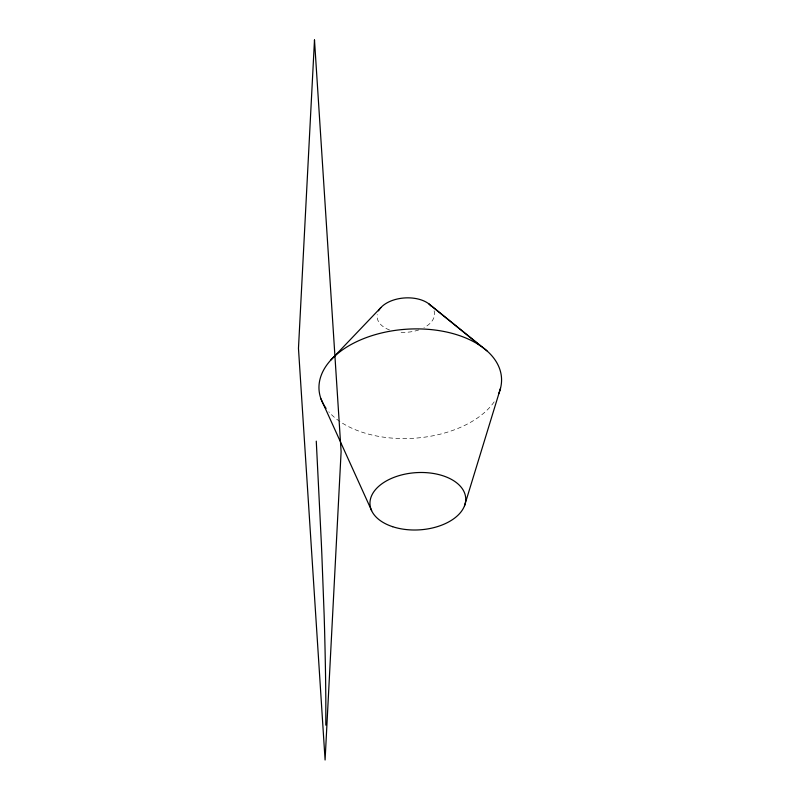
<?xml version="1.0" encoding="UTF-8"?>
<svg xmlns="http://www.w3.org/2000/svg" width="800" height="800" viewBox="0 0 800 800"><rect width="100%" height="100%" fill="white"/><g stroke="black" fill="none" stroke-linecap="round" stroke-linejoin="round"><path stroke-width="0.6" stroke-dasharray="4 3" d="M494.18 401.82A91.43 54.64 -3.7 0 1 413.16 438.3A91.43 54.64 -3.7 0 1 328.8 411.82M434.08 310.79A28.77 17.19 -3.7 0 1 423.95 327.7M418.8 329.92A28.77 17.19 -3.7 0 1 398.84 332.09M389.54 329.96A28.77 17.19 -3.7 0 1 377.24 314.52"/><path stroke-width="1.2" d="M325.81 725.15L325.83 701.06A95.35 5.33 88.7 0 0 325.8 697.1L325.61 680.26A173.32 9.69 88.7 0 0 325.39 666.12L325.08 650.94A237.53 13.28 88.7 0 0 324.88 642.12L324.66 633.03A137.83 7.71 88.7 0 0 324.54 628.36L324.37 622.59A259.69 14.52 88.7 0 0 324.15 615.17L321.84 554.4A250.19 13.99 88.7 0 0 321.34 542.99L316.27 441.14M464.51 505.79L500.52 388.27M330.78 360.11L380.92 307.54M430.2 304.97L486.99 350.88M428.59 303.65L480.46 345.83M320.97 398.87L371.63 510.64M326.07 408.39A91.43 54.64 -3.7 0 1 403.8 329.42A91.43 54.64 -3.7 0 1 498.6 393.9M378.52 310.86A28.77 17.19 -3.7 0 1 403.65 298.02A28.77 17.19 -3.7 0 1 431.46 306.25M314.49 40L298.47 348.38L325.09 760L341.11 451.62L314.49 40M392.64 526.69A47.95 28.65 -3.7 0 0 465.72 500.16A47.95 28.65 -3.7 0 0 395.23 476.9A47.95 28.65 -3.7 0 0 392.64 526.69"/></g></svg>
